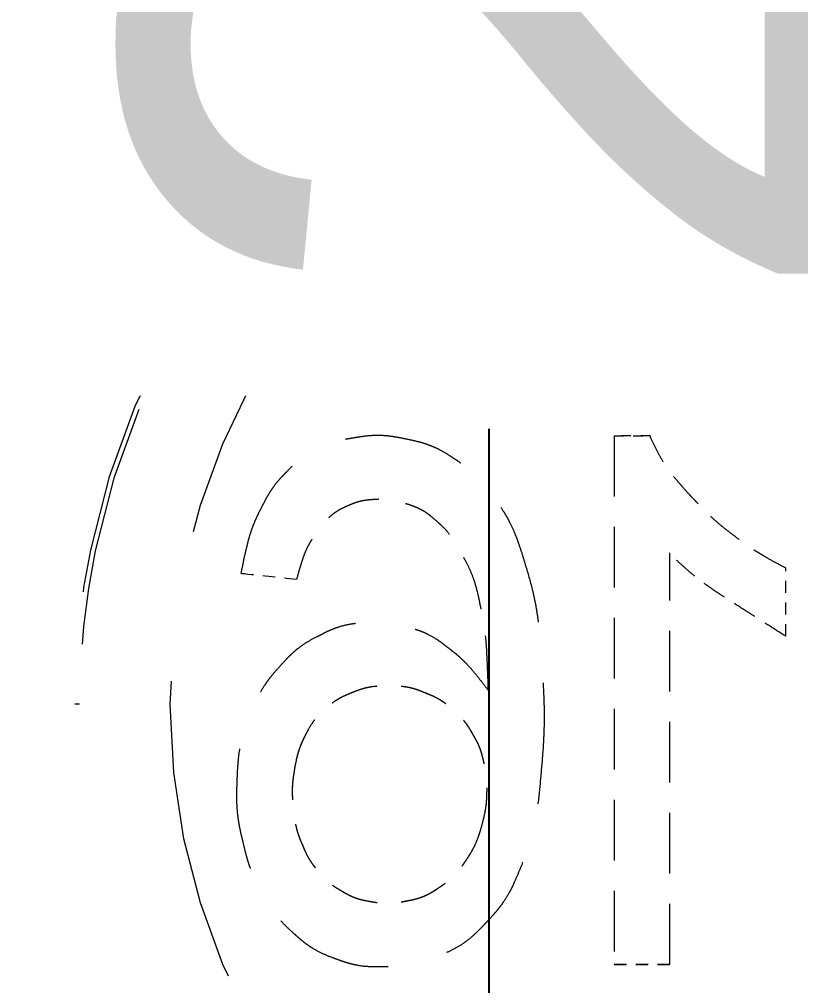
# Model space of a CAD drawing. Header units: millimetres. Extents: x 2742 to 8552, y -10326 to 2528.
# Drawn here: x 3951.3 to 3959.49, y -736.9 to -726.79 of the extents above; entities that cross this region are included whole.
import ezdxf

# ---------------------------------------------------------------- set-up
doc = ezdxf.new("R2010")
doc.units = ezdxf.units.MM
doc.linetypes.add('HIDDEN', pattern=[9.525, 6.35, -3.175])
doc.layers.add('110', color=7, linetype='Continuous', true_color=0xffffff)
doc.layers.add('dim', color=82, linetype='Continuous', lineweight=9)
doc.styles.get("Standard").update_dxf_attribs({"font": 'arial.ttf'})
doc.dimstyles.new('Standard-3', dxfattribs={"dimscale": 3, "dimtxt": 0.18, "dimasz": 0.18, "dimexe": 0.18, "dimexo": 0.0625, "dimgap": 0.09, "dimtad": 0, "dimzin": 0, "dimdsep": 46, "dimtxsty": 'Standard', "dimcen": 0.09, "dimadec": 0, "dimazin": 0, "dimtfac": 1, "dimtofl": 0, "dimtmove": 0, "dimatfit": 3, "dimfxl": 0, "dimtolj": 1, "dimtzin": 0, "dimarcsym": 0})

# ---------------------------------------------------------------- blocks, each defined once
blk = doc.blocks.new('*D137')
at = {"layer": 'Defpoints', "color": 0, "transparency": 16777216}
for p in [(4028.884, -573.952), (3956.224, -853.952), (4038.164, -853.952)]:
    blk.add_point(p, dxfattribs=at)
at = {"layer": 'dim', "color": 0, "lineweight": -2, "transparency": 16777216}
for p, q in [((4027.384, -573.952), (3954.725, -573.952)), ((3956.224, -579.952), (3956.224, -696.834)), ((3956.224, -847.952), (3956.224, -731.07)), ((4036.665, -853.952), (3954.725, -853.952))]:
    blk.add_line(p, q, dxfattribs=at)
at = {"layer": 'dim', "color": 0, "transparency": 16777216}
for points in [[(3955.224, -579.952), (3957.224, -579.952), (3956.224, -573.952)], [(3955.224, -847.952), (3957.224, -847.952), (3956.224, -853.952)]]:
    blk.add_solid(points, dxfattribs=at)
at = {"layer": 'dim', "color": 0, "transparency": 16777216, "insert": (3956.224, -713.952), "char_height": 7.5, "attachment_point": 5, "rotation": 90, "bg_fill": 3, "box_fill_scale": 1.1, "bg_fill_color": 256, "bg_fill_true_color": 13158600, "bg_fill_transparency": 0}
blk.add_mtext('\\A1;280.00', dxfattribs=at)

msp = doc.modelspace()

# ---------------------------------------------------------------- linework, layer by layer
at = {"layer": '110', "color": 8, "linetype": 'HIDDEN', "lineweight": 18, "ltscale": 0.001}
msp.add_line((3951.934, -733.952), (3951.884, -733.952), dxfattribs=at)
at = {"layer": '110', "color": 8, "linetype": 'HIDDEN', "lineweight": 18, "ltscale": 0.5}
msp.add_circle((3959.884, -733.952), 7, dxfattribs=at)
msp.add_arc((3959.884, -733.952), 8, 270, 180, dxfattribs=at)
at = {"layer": '110', "color": 8, "linetype": 'HIDDEN', "lineweight": 18, "ltscale": 0.4}
msp.add_arc((3959.884, -733.952), 7.95, 270, 180, dxfattribs=at)
at = {"layer": '110', "color": 8, "linetype": 'HIDDEN', "lineweight": 18, "ltscale": 0.2}
msp.add_open_spline([(3953.625, -732.587), (3953.634, -732.543), (3953.643, -732.499), (3953.661, -732.411), (3953.671, -732.367), (3953.687, -732.301), (3953.692, -732.279), (3953.703, -732.235), (3953.709, -732.214), (3953.722, -732.171), (3953.729, -732.149), (3953.743, -732.107), (3953.751, -732.086), (3953.768, -732.045), (3953.776, -732.025), (3953.795, -731.985), (3953.804, -731.965), (3953.824, -731.925), (3953.834, -731.906), (3953.854, -731.866), (3953.865, -731.847), (3953.885, -731.807), (3953.906, -731.769), (3953.929, -731.731), (3953.954, -731.694), (3953.967, -731.675), (3953.993, -731.64), (3954.007, -731.623), (3954.036, -731.59), (3954.051, -731.574), (3954.081, -731.543), (3954.096, -731.527), (3954.141, -731.481), (3954.172, -731.45), (3954.222, -731.408), (3954.239, -731.395), (3954.274, -731.37), (3954.292, -731.358), (3954.346, -731.325), (3954.383, -731.306), (3954.439, -731.279), (3954.458, -731.269), (3954.496, -731.251), (3954.514, -731.243), (3954.552, -731.226), (3954.572, -731.219), (3954.611, -731.206), (3954.63, -731.2), (3954.67, -731.189), (3954.69, -731.184), (3954.73, -731.176), (3954.75, -731.173), (3954.791, -731.166), (3954.811, -731.163), (3954.851, -731.156), (3954.871, -731.153), (3954.932, -731.144), (3954.972, -731.14), (3955.052, -731.137), (3955.092, -731.138), (3955.152, -731.142), (3955.172, -731.144), (3955.211, -731.15), (3955.231, -731.153), (3955.289, -731.163), (3955.328, -731.171), (3955.405, -731.187), (3955.443, -731.195), (3955.5, -731.21), (3955.519, -731.215), (3955.556, -731.227), (3955.593, -731.239), (3955.629, -731.254), (3955.665, -731.27), (3955.683, -731.278), (3955.735, -731.305), (3955.769, -731.325), (3955.818, -731.357), (3955.834, -731.367), (3955.866, -731.389), (3955.882, -731.399), (3955.931, -731.432), (3955.962, -731.454), (3956.024, -731.501), (3956.053, -731.527), (3956.109, -731.582), (3956.136, -731.611), (3956.174, -731.657), (3956.187, -731.673), (3956.211, -731.705), (3956.223, -731.721), (3956.246, -731.753), (3956.258, -731.769), (3956.282, -731.802), (3956.293, -731.818), (3956.328, -731.867), (3956.351, -731.901), (3956.383, -731.952), (3956.394, -731.969), (3956.414, -732.005), (3956.424, -732.023), (3956.452, -732.077), (3956.47, -732.115), (3956.494, -732.173), (3956.502, -732.193), (3956.517, -732.232), (3956.524, -732.252), (3956.545, -732.312), (3956.558, -732.353), (3956.583, -732.434), (3956.596, -732.475), (3956.633, -732.598), (3956.657, -732.681), (3956.688, -732.808), (3956.697, -732.851), (3956.714, -732.939), (3956.721, -732.983), (3956.734, -733.072), (3956.74, -733.117), (3956.749, -733.207), (3956.754, -733.252), (3956.765, -733.388), (3956.771, -733.479), (3956.783, -733.662), (3956.789, -733.754), (3956.795, -733.892), (3956.797, -733.938), (3956.798, -734.031), (3956.799, -734.077), (3956.798, -734.17), (3956.797, -734.217), (3956.793, -734.309), (3956.791, -734.355), (3956.782, -734.491), (3956.774, -734.582), (3956.758, -734.762), (3956.751, -734.851), (3956.73, -735.029), (3956.717, -735.117), (3956.696, -735.226), (3956.691, -735.247), (3956.681, -735.29), (3956.676, -735.311), (3956.659, -735.374), (3956.646, -735.416), (3956.618, -735.496), (3956.603, -735.536), (3956.572, -735.614), (3956.556, -735.653), (3956.524, -735.73), (3956.508, -735.769), (3956.482, -735.826), (3956.474, -735.845), (3956.455, -735.883), (3956.446, -735.901), (3956.416, -735.956), (3956.395, -735.99), (3956.361, -736.04), (3956.349, -736.057), (3956.325, -736.089), (3956.312, -736.104), (3956.274, -736.15), (3956.247, -736.179), (3956.207, -736.223), (3956.193, -736.238), (3956.166, -736.267), (3956.152, -736.281), (3956.111, -736.324), (3956.082, -736.352), (3956.023, -736.404), (3955.962, -736.453), (3955.897, -736.494), (3955.828, -736.53), (3955.793, -736.547), (3955.739, -736.57), (3955.721, -736.577), (3955.685, -736.592), (3955.667, -736.6), (3955.612, -736.622), (3955.576, -736.636), (3955.52, -736.655), (3955.502, -736.661), (3955.464, -736.671), (3955.445, -736.676), (3955.388, -736.688), (3955.35, -736.694), (3955.272, -736.702), (3955.212, -736.704), (3955.152, -736.704), (3955.112, -736.704), (3955.092, -736.704), (3955.032, -736.704), (3954.992, -736.703), (3954.912, -736.698), (3954.872, -736.693), (3954.813, -736.681), (3954.793, -736.677), (3954.754, -736.666), (3954.714, -736.655), (3954.675, -736.641), (3954.636, -736.627), (3954.616, -736.619), (3954.557, -736.598), (3954.518, -736.583), (3954.442, -736.548), (3954.406, -736.528), (3954.352, -736.494), (3954.334, -736.483), (3954.299, -736.457), (3954.282, -736.444), (3954.248, -736.416), (3954.232, -736.402), (3954.199, -736.373), (3954.182, -736.358), (3954.133, -736.313), (3954.101, -736.284), (3954.04, -736.22), (3954.012, -736.186), (3953.973, -736.133), (3953.96, -736.114), (3953.935, -736.077), (3953.923, -736.058), (3953.9, -736.019), (3953.888, -735.999), (3953.865, -735.961), (3953.854, -735.941), (3953.82, -735.883), (3953.776, -735.804), (3953.741, -735.721), (3953.718, -735.658), (3953.71, -735.637), (3953.697, -735.594), (3953.69, -735.572), (3953.672, -735.507), (3953.662, -735.463), (3953.646, -735.396), (3953.641, -735.374), (3953.63, -735.33), (3953.62, -735.286), (3953.611, -735.241), (3953.603, -735.197), (3953.599, -735.175), (3953.59, -735.108), (3953.586, -735.063), (3953.582, -734.997), (3953.581, -734.974), (3953.58, -734.93), (3953.581, -734.907), (3953.581, -734.84), (3953.583, -734.795), (3953.586, -734.706), (3953.588, -734.661), (3953.592, -734.594), (3953.594, -734.572), (3953.598, -734.527), (3953.6, -734.504), (3953.609, -734.437), (3953.616, -734.394), (3953.635, -734.307), (3953.646, -734.265), (3953.674, -734.182), (3953.689, -734.141), (3953.714, -734.08), (3953.723, -734.06), (3953.74, -734.02), (3953.748, -734), (3953.774, -733.939), (3953.792, -733.899), (3953.831, -733.822), (3953.853, -733.785), (3953.888, -733.732), (3953.9, -733.715), (3953.925, -733.681), (3953.939, -733.664), (3953.979, -733.615), (3954.007, -733.584), (3954.064, -733.521), (3954.092, -733.489), (3954.136, -733.444), (3954.151, -733.43), (3954.182, -733.402), (3954.198, -733.388), (3954.246, -733.35), (3954.279, -733.326), (3954.349, -733.283), (3954.385, -733.264), (3954.44, -733.236), (3954.458, -733.227), (3954.494, -733.208), (3954.512, -733.199), (3954.549, -733.182), (3954.568, -733.174), (3954.605, -733.159), (3954.624, -733.152), (3954.68, -733.133), (3954.738, -733.119), (3954.797, -733.11), (3954.837, -733.105), (3954.857, -733.103), (3954.896, -733.1), (3954.916, -733.098), (3954.956, -733.095), (3954.976, -733.093), (3955.015, -733.091), (3955.035, -733.09), (3955.074, -733.09), (3955.094, -733.091), (3955.153, -733.094), (3955.192, -733.1), (3955.269, -733.116), (3955.308, -733.127), (3955.365, -733.143), (3955.385, -733.149), (3955.423, -733.16), (3955.461, -733.172), (3955.498, -733.185), (3955.536, -733.2), (3955.554, -733.208), (3955.608, -733.234), (3955.643, -733.254), (3955.695, -733.288), (3955.711, -733.3), (3955.745, -733.325), (3955.761, -733.338), (3955.794, -733.363), (3955.811, -733.376), (3955.843, -733.401), (3955.86, -733.414), (3955.892, -733.44), (3955.907, -733.454), (3955.938, -733.482), (3955.953, -733.497), (3955.998, -733.542), (3956.026, -733.573), (3956.081, -733.639), (3956.108, -733.673), (3956.162, -733.741), (3956.188, -733.775), (3956.215, -733.81)], degree=3, knots=[0, 0, 0, 0, 0.007813, 0.007813, 0.015625, 0.015625, 0.019531, 0.019531, 0.023438, 0.023438, 0.027344, 0.027344, 0.03125, 0.03125, 0.035156, 0.035156, 0.039063, 0.039063, 0.042969, 0.042969, 0.046875, 0.046875, 0.050781, 0.054688, 0.054688, 0.058594, 0.058594, 0.0625, 0.0625, 0.066406, 0.066406, 0.070313, 0.070313, 0.078125, 0.078125, 0.082031, 0.082031, 0.085938, 0.085938, 0.09375, 0.09375, 0.097656, 0.097656, 0.101563, 0.101563, 0.105469, 0.105469, 0.109375, 0.109375, 0.113281, 0.113281, 0.117188, 0.117188, 0.121094, 0.121094, 0.125, 0.125, 0.132813, 0.132813, 0.140625, 0.140625, 0.144531, 0.144531, 0.148438, 0.148438, 0.15625, 0.15625, 0.164063, 0.164063, 0.167969, 0.167969, 0.171875, 0.175781, 0.175781, 0.179688, 0.179688, 0.1875, 0.1875, 0.191406, 0.191406, 0.195313, 0.195313, 0.203125, 0.203125, 0.210938, 0.210938, 0.21875, 0.21875, 0.222656, 0.222656, 0.226563, 0.226563, 0.230469, 0.230469, 0.234375, 0.234375, 0.242188, 0.242188, 0.246094, 0.246094, 0.25, 0.25, 0.257813, 0.257813, 0.261719, 0.261719, 0.265625, 0.265625, 0.273438, 0.273438, 0.28125, 0.28125, 0.296875, 0.296875, 0.304688, 0.304688, 0.3125, 0.3125, 0.320313, 0.320313, 0.328125, 0.328125, 0.34375, 0.34375, 0.359375, 0.359375, 0.367188, 0.367188, 0.375, 0.375, 0.382813, 0.382813, 0.390625, 0.390625, 0.40625, 0.40625, 0.421875, 0.421875, 0.4375, 0.4375, 0.441406, 0.441406, 0.445313, 0.445313, 0.453125, 0.453125, 0.460938, 0.460938, 0.46875, 0.46875, 0.476563, 0.476563, 0.480469, 0.480469, 0.484375, 0.484375, 0.492188, 0.492188, 0.496094, 0.496094, 0.5, 0.5, 0.507813, 0.507813, 0.511719, 0.511719, 0.515625, 0.515625, 0.523438, 0.523438, 0.53125, 0.539063, 0.539063, 0.546875, 0.546875, 0.550781, 0.550781, 0.554688, 0.554688, 0.5625, 0.5625, 0.566406, 0.566406, 0.570313, 0.570313, 0.578125, 0.578125, 0.585938, 0.589844, 0.589844, 0.59375, 0.59375, 0.601563, 0.601563, 0.609375, 0.609375, 0.613281, 0.613281, 0.617188, 0.621094, 0.621094, 0.625, 0.625, 0.632813, 0.632813, 0.640625, 0.640625, 0.644531, 0.644531, 0.648438, 0.648438, 0.652344, 0.652344, 0.65625, 0.65625, 0.664063, 0.664063, 0.671875, 0.671875, 0.675781, 0.675781, 0.679688, 0.679688, 0.683594, 0.683594, 0.6875, 0.6875, 0.695313, 0.703125, 0.703125, 0.707031, 0.707031, 0.710938, 0.710938, 0.71875, 0.71875, 0.722656, 0.722656, 0.726563, 0.730469, 0.730469, 0.734375, 0.734375, 0.742188, 0.742188, 0.746094, 0.746094, 0.75, 0.75, 0.757813, 0.757813, 0.765625, 0.765625, 0.769531, 0.769531, 0.773438, 0.773438, 0.78125, 0.78125, 0.789063, 0.789063, 0.796875, 0.796875, 0.800781, 0.800781, 0.804688, 0.804688, 0.8125, 0.8125, 0.820313, 0.820313, 0.824219, 0.824219, 0.828125, 0.828125, 0.835938, 0.835938, 0.84375, 0.84375, 0.847656, 0.847656, 0.851563, 0.851563, 0.859375, 0.859375, 0.867188, 0.867188, 0.871094, 0.871094, 0.875, 0.875, 0.878906, 0.878906, 0.882813, 0.882813, 0.890625, 0.894531, 0.894531, 0.898438, 0.898438, 0.902344, 0.902344, 0.90625, 0.90625, 0.910156, 0.910156, 0.914063, 0.914063, 0.921875, 0.921875, 0.929688, 0.929688, 0.933594, 0.933594, 0.9375, 0.941406, 0.941406, 0.945313, 0.945313, 0.953125, 0.953125, 0.957031, 0.957031, 0.960938, 0.960938, 0.964844, 0.964844, 0.96875, 0.96875, 0.972656, 0.972656, 0.976563, 0.976563, 0.984375, 0.984375, 0.992188, 0.992188, 1, 1, 1, 1], dxfattribs=at)
msp.add_open_spline([(3953.625, -732.587), (3953.634, -732.543), (3953.643, -732.499), (3953.661, -732.411), (3953.671, -732.367), (3953.687, -732.301), (3953.692, -732.279), (3953.703, -732.235), (3953.709, -732.214), (3953.722, -732.171), (3953.729, -732.149), (3953.743, -732.107), (3953.751, -732.086), (3953.768, -732.045), (3953.776, -732.025), (3953.795, -731.985), (3953.804, -731.965), (3953.824, -731.925), (3953.834, -731.906), (3953.854, -731.866), (3953.865, -731.847), (3953.885, -731.807), (3953.906, -731.769), (3953.929, -731.731), (3953.954, -731.694), (3953.967, -731.675), (3953.993, -731.64), (3954.007, -731.623), (3954.036, -731.59), (3954.051, -731.574), (3954.081, -731.543), (3954.096, -731.527), (3954.141, -731.481), (3954.172, -731.45), (3954.222, -731.408), (3954.239, -731.395), (3954.274, -731.37), (3954.292, -731.358), (3954.346, -731.325), (3954.383, -731.306), (3954.439, -731.279), (3954.458, -731.269), (3954.496, -731.251), (3954.514, -731.243), (3954.552, -731.226), (3954.572, -731.219), (3954.611, -731.206), (3954.63, -731.2), (3954.67, -731.189), (3954.69, -731.184), (3954.73, -731.176), (3954.75, -731.173), (3954.791, -731.166), (3954.811, -731.163), (3954.851, -731.156), (3954.871, -731.153), (3954.932, -731.144), (3954.972, -731.14), (3955.052, -731.137), (3955.092, -731.138), (3955.152, -731.142), (3955.172, -731.144), (3955.211, -731.15), (3955.231, -731.153), (3955.289, -731.163), (3955.328, -731.171), (3955.405, -731.187), (3955.443, -731.195), (3955.5, -731.21), (3955.519, -731.215), (3955.556, -731.227), (3955.593, -731.239), (3955.629, -731.254), (3955.665, -731.27), (3955.683, -731.278), (3955.735, -731.305), (3955.769, -731.325), (3955.818, -731.357), (3955.834, -731.367), (3955.866, -731.389), (3955.882, -731.399), (3955.931, -731.432), (3955.962, -731.454), (3956.024, -731.501), (3956.053, -731.527), (3956.109, -731.582), (3956.136, -731.611), (3956.174, -731.657), (3956.187, -731.673), (3956.211, -731.705), (3956.223, -731.721), (3956.246, -731.753), (3956.258, -731.769), (3956.282, -731.802), (3956.293, -731.818), (3956.328, -731.867), (3956.351, -731.901), (3956.383, -731.952), (3956.394, -731.969), (3956.414, -732.005), (3956.424, -732.023), (3956.452, -732.077), (3956.47, -732.115), (3956.494, -732.173), (3956.502, -732.193), (3956.517, -732.232), (3956.524, -732.252), (3956.545, -732.312), (3956.558, -732.353), (3956.583, -732.434), (3956.596, -732.475), (3956.633, -732.598), (3956.657, -732.681), (3956.688, -732.808), (3956.697, -732.851), (3956.714, -732.939), (3956.721, -732.983), (3956.734, -733.072), (3956.74, -733.117), (3956.749, -733.207), (3956.754, -733.252), (3956.765, -733.388), (3956.771, -733.479), (3956.783, -733.662), (3956.789, -733.754), (3956.795, -733.892), (3956.797, -733.938), (3956.798, -734.031), (3956.799, -734.077), (3956.798, -734.17), (3956.797, -734.217), (3956.793, -734.309), (3956.791, -734.355), (3956.782, -734.491), (3956.774, -734.582), (3956.758, -734.762), (3956.751, -734.851), (3956.73, -735.029), (3956.717, -735.117), (3956.696, -735.226), (3956.691, -735.247), (3956.681, -735.29), (3956.676, -735.311), (3956.659, -735.374), (3956.646, -735.416), (3956.618, -735.496), (3956.603, -735.536), (3956.572, -735.614), (3956.556, -735.653), (3956.524, -735.73), (3956.508, -735.769), (3956.482, -735.826), (3956.474, -735.845), (3956.455, -735.883), (3956.446, -735.901), (3956.416, -735.956), (3956.395, -735.99), (3956.361, -736.04), (3956.349, -736.057), (3956.325, -736.089), (3956.312, -736.104), (3956.274, -736.15), (3956.247, -736.179), (3956.207, -736.223), (3956.193, -736.238), (3956.166, -736.267), (3956.152, -736.281), (3956.111, -736.324), (3956.082, -736.352), (3956.023, -736.404), (3955.962, -736.453), (3955.897, -736.494), (3955.828, -736.53), (3955.793, -736.547), (3955.739, -736.57), (3955.721, -736.577), (3955.685, -736.592), (3955.667, -736.6), (3955.612, -736.622), (3955.576, -736.636), (3955.52, -736.655), (3955.502, -736.661), (3955.464, -736.671), (3955.445, -736.676), (3955.388, -736.688), (3955.35, -736.694), (3955.272, -736.702), (3955.212, -736.704), (3955.152, -736.704), (3955.112, -736.704), (3955.092, -736.704), (3955.032, -736.704), (3954.992, -736.703), (3954.912, -736.698), (3954.872, -736.693), (3954.813, -736.681), (3954.793, -736.677), (3954.754, -736.666), (3954.714, -736.655), (3954.675, -736.641), (3954.636, -736.627), (3954.616, -736.619), (3954.557, -736.598), (3954.518, -736.583), (3954.442, -736.548), (3954.406, -736.528), (3954.352, -736.494), (3954.334, -736.483), (3954.299, -736.457), (3954.282, -736.444), (3954.248, -736.416), (3954.232, -736.402), (3954.199, -736.373), (3954.182, -736.358), (3954.133, -736.313), (3954.101, -736.284), (3954.04, -736.22), (3954.012, -736.186), (3953.973, -736.133), (3953.96, -736.114), (3953.935, -736.077), (3953.923, -736.058), (3953.9, -736.019), (3953.888, -735.999), (3953.865, -735.961), (3953.854, -735.941), (3953.82, -735.883), (3953.776, -735.804), (3953.741, -735.721), (3953.718, -735.658), (3953.71, -735.637), (3953.697, -735.594), (3953.69, -735.572), (3953.672, -735.507), (3953.662, -735.463), (3953.646, -735.396), (3953.641, -735.374), (3953.63, -735.33), (3953.62, -735.286), (3953.611, -735.241), (3953.603, -735.197), (3953.599, -735.175), (3953.59, -735.108), (3953.586, -735.063), (3953.582, -734.997), (3953.581, -734.974), (3953.58, -734.93), (3953.581, -734.907), (3953.581, -734.84), (3953.583, -734.795), (3953.586, -734.706), (3953.588, -734.661), (3953.592, -734.594), (3953.594, -734.572), (3953.598, -734.527), (3953.6, -734.504), (3953.609, -734.437), (3953.616, -734.394), (3953.635, -734.307), (3953.646, -734.265), (3953.674, -734.182), (3953.689, -734.141), (3953.714, -734.08), (3953.723, -734.06), (3953.74, -734.02), (3953.748, -734), (3953.774, -733.939), (3953.792, -733.899), (3953.831, -733.822), (3953.853, -733.785), (3953.888, -733.732), (3953.9, -733.715), (3953.925, -733.681), (3953.939, -733.664), (3953.979, -733.615), (3954.007, -733.584), (3954.064, -733.521), (3954.092, -733.489), (3954.136, -733.444), (3954.151, -733.43), (3954.182, -733.402), (3954.198, -733.388), (3954.246, -733.35), (3954.279, -733.326), (3954.349, -733.283), (3954.385, -733.264), (3954.44, -733.236), (3954.458, -733.227), (3954.494, -733.208), (3954.512, -733.199), (3954.549, -733.182), (3954.568, -733.174), (3954.605, -733.159), (3954.624, -733.152), (3954.68, -733.133), (3954.738, -733.119), (3954.797, -733.11), (3954.837, -733.105), (3954.857, -733.103), (3954.896, -733.1), (3954.916, -733.098), (3954.956, -733.095), (3954.976, -733.093), (3955.015, -733.091), (3955.035, -733.09), (3955.074, -733.09), (3955.094, -733.091), (3955.153, -733.094), (3955.192, -733.1), (3955.269, -733.116), (3955.308, -733.127), (3955.365, -733.143), (3955.385, -733.149), (3955.423, -733.16), (3955.461, -733.172), (3955.498, -733.185), (3955.536, -733.2), (3955.554, -733.208), (3955.608, -733.234), (3955.643, -733.254), (3955.695, -733.288), (3955.711, -733.3), (3955.745, -733.325), (3955.761, -733.338), (3955.794, -733.363), (3955.811, -733.376), (3955.843, -733.401), (3955.86, -733.414), (3955.892, -733.44), (3955.907, -733.454), (3955.938, -733.482), (3955.953, -733.497), (3955.998, -733.542), (3956.026, -733.573), (3956.081, -733.639), (3956.108, -733.673), (3956.162, -733.741), (3956.188, -733.775), (3956.215, -733.81)], degree=3, knots=[0, 0, 0, 0, 0.007813, 0.007813, 0.015625, 0.015625, 0.019531, 0.019531, 0.023438, 0.023438, 0.027344, 0.027344, 0.03125, 0.03125, 0.035156, 0.035156, 0.039063, 0.039063, 0.042969, 0.042969, 0.046875, 0.046875, 0.050781, 0.054688, 0.054688, 0.058594, 0.058594, 0.0625, 0.0625, 0.066406, 0.066406, 0.070313, 0.070313, 0.078125, 0.078125, 0.082031, 0.082031, 0.085938, 0.085938, 0.09375, 0.09375, 0.097656, 0.097656, 0.101563, 0.101563, 0.105469, 0.105469, 0.109375, 0.109375, 0.113281, 0.113281, 0.117188, 0.117188, 0.121094, 0.121094, 0.125, 0.125, 0.132813, 0.132813, 0.140625, 0.140625, 0.144531, 0.144531, 0.148438, 0.148438, 0.15625, 0.15625, 0.164063, 0.164063, 0.167969, 0.167969, 0.171875, 0.175781, 0.175781, 0.179688, 0.179688, 0.1875, 0.1875, 0.191406, 0.191406, 0.195313, 0.195313, 0.203125, 0.203125, 0.210938, 0.210938, 0.21875, 0.21875, 0.222656, 0.222656, 0.226563, 0.226563, 0.230469, 0.230469, 0.234375, 0.234375, 0.242188, 0.242188, 0.246094, 0.246094, 0.25, 0.25, 0.257813, 0.257813, 0.261719, 0.261719, 0.265625, 0.265625, 0.273438, 0.273438, 0.28125, 0.28125, 0.296875, 0.296875, 0.304688, 0.304688, 0.3125, 0.3125, 0.320313, 0.320313, 0.328125, 0.328125, 0.34375, 0.34375, 0.359375, 0.359375, 0.367188, 0.367188, 0.375, 0.375, 0.382813, 0.382813, 0.390625, 0.390625, 0.40625, 0.40625, 0.421875, 0.421875, 0.4375, 0.4375, 0.441406, 0.441406, 0.445313, 0.445313, 0.453125, 0.453125, 0.460938, 0.460938, 0.46875, 0.46875, 0.476563, 0.476563, 0.480469, 0.480469, 0.484375, 0.484375, 0.492188, 0.492188, 0.496094, 0.496094, 0.5, 0.5, 0.507813, 0.507813, 0.511719, 0.511719, 0.515625, 0.515625, 0.523438, 0.523438, 0.53125, 0.539063, 0.539063, 0.546875, 0.546875, 0.550781, 0.550781, 0.554688, 0.554688, 0.5625, 0.5625, 0.566406, 0.566406, 0.570313, 0.570313, 0.578125, 0.578125, 0.585938, 0.589844, 0.589844, 0.59375, 0.59375, 0.601563, 0.601563, 0.609375, 0.609375, 0.613281, 0.613281, 0.617188, 0.621094, 0.621094, 0.625, 0.625, 0.632813, 0.632813, 0.640625, 0.640625, 0.644531, 0.644531, 0.648438, 0.648438, 0.652344, 0.652344, 0.65625, 0.65625, 0.664063, 0.664063, 0.671875, 0.671875, 0.675781, 0.675781, 0.679688, 0.679688, 0.683594, 0.683594, 0.6875, 0.6875, 0.695313, 0.703125, 0.703125, 0.707031, 0.707031, 0.710938, 0.710938, 0.71875, 0.71875, 0.722656, 0.722656, 0.726563, 0.730469, 0.730469, 0.734375, 0.734375, 0.742188, 0.742188, 0.746094, 0.746094, 0.75, 0.75, 0.757813, 0.757813, 0.765625, 0.765625, 0.769531, 0.769531, 0.773438, 0.773438, 0.78125, 0.78125, 0.789063, 0.789063, 0.796875, 0.796875, 0.800781, 0.800781, 0.804688, 0.804688, 0.8125, 0.8125, 0.820313, 0.820313, 0.824219, 0.824219, 0.828125, 0.828125, 0.835938, 0.835938, 0.84375, 0.84375, 0.847656, 0.847656, 0.851563, 0.851563, 0.859375, 0.859375, 0.867188, 0.867188, 0.871094, 0.871094, 0.875, 0.875, 0.878906, 0.878906, 0.882813, 0.882813, 0.890625, 0.894531, 0.894531, 0.898438, 0.898438, 0.902344, 0.902344, 0.90625, 0.90625, 0.910156, 0.910156, 0.914063, 0.914063, 0.921875, 0.921875, 0.929688, 0.929688, 0.933594, 0.933594, 0.9375, 0.941406, 0.941406, 0.945313, 0.945313, 0.953125, 0.953125, 0.957031, 0.957031, 0.960938, 0.960938, 0.964844, 0.964844, 0.96875, 0.96875, 0.972656, 0.972656, 0.976563, 0.976563, 0.984375, 0.984375, 0.992188, 0.992188, 1, 1, 1, 1], dxfattribs=at)
at = {"layer": '110', "color": 8, "linetype": 'HIDDEN', "lineweight": 18, "ltscale": 0.01}
msp.add_open_spline([(3957.531, -731.146), (3957.656, -731.146), (3957.781, -731.146), (3957.908, -731.146)], degree=3, dxfattribs=at)
msp.add_open_spline([(3957.908, -731.146), (3957.844, -731.146), (3957.781, -731.146), (3957.656, -731.146), (3957.593, -731.146), (3957.531, -731.146)], degree=3, knots=[0, 0, 0, 0, 0.5, 0.5, 1, 1, 1, 1], dxfattribs=at)
at = {"layer": '110', "color": 8, "linetype": 'HIDDEN', "lineweight": 18, "ltscale": 0.1}
for points, knots in [([(3957.531, -731.146), (3957.531, -731.256), (3957.531, -731.366), (3957.531, -731.588), (3957.531, -731.699), (3957.531, -731.924), (3957.531, -732.037), (3957.531, -732.265), (3957.531, -732.379), (3957.531, -732.724), (3957.531, -732.956), (3957.531, -733.31), (3957.531, -733.429), (3957.531, -733.67), (3957.531, -733.791), (3957.531, -733.944), (3957.531, -733.975), (3957.531, -734.036), (3957.531, -734.067), (3957.531, -734.158), (3957.531, -734.218), (3957.531, -734.399), (3957.531, -734.518), (3957.531, -734.872), (3957.531, -735.103), (3957.531, -735.447), (3957.531, -735.674), (3957.531, -735.899), (3957.531, -736.123), (3957.531, -736.235), (3957.531, -736.457), (3957.531, -736.567), (3957.531, -736.677)], [0, 0, 0, 0, 0.0625, 0.0625, 0.125, 0.125, 0.1875, 0.1875, 0.25, 0.25, 0.375, 0.375, 0.4375, 0.4375, 0.5, 0.5, 0.515625, 0.515625, 0.53125, 0.53125, 0.5625, 0.5625, 0.625, 0.625, 0.75, 0.75, 0.8125, 0.875, 0.875, 0.9375, 0.9375, 1, 1, 1, 1]), ([(3957.531, -731.146), (3957.531, -731.256), (3957.531, -731.366), (3957.531, -731.587), (3957.531, -731.698), (3957.531, -731.866), (3957.531, -731.923), (3957.531, -732.036), (3957.531, -732.092), (3957.531, -732.263), (3957.531, -732.377), (3957.531, -732.722), (3957.531, -732.954), (3957.531, -733.308), (3957.531, -733.427), (3957.531, -733.667), (3957.531, -733.788), (3957.531, -733.941), (3957.531, -733.971), (3957.531, -734.032), (3957.531, -734.063), (3957.531, -734.154), (3957.531, -734.214), (3957.531, -734.395), (3957.531, -734.514), (3957.531, -734.868), (3957.531, -735.1), (3957.531, -735.445), (3957.531, -735.559), (3957.531, -735.786), (3957.531, -735.898), (3957.531, -736.123), (3957.531, -736.235), (3957.531, -736.457), (3957.531, -736.567), (3957.531, -736.677)], [0, 0, 0, 0, 0.0625, 0.0625, 0.125, 0.125, 0.15625, 0.15625, 0.1875, 0.1875, 0.25, 0.25, 0.375, 0.375, 0.4375, 0.4375, 0.5, 0.5, 0.515625, 0.515625, 0.53125, 0.53125, 0.5625, 0.5625, 0.625, 0.625, 0.75, 0.75, 0.8125, 0.8125, 0.875, 0.875, 0.9375, 0.9375, 1, 1, 1, 1]), ([(3958.114, -736.677), (3958.114, -736.593), (3958.114, -736.508), (3958.114, -736.338), (3958.114, -736.253), (3958.114, -735.996), (3958.114, -735.824), (3958.114, -735.563), (3958.114, -735.475), (3958.114, -735.299), (3958.114, -735.21), (3958.114, -735.031), (3958.114, -734.941), (3958.114, -734.804), (3958.114, -734.758), (3958.114, -734.665), (3958.114, -734.619), (3958.114, -734.48), (3958.114, -734.387), (3958.114, -734.2), (3958.114, -734.107), (3958.114, -733.919), (3958.114, -733.825), (3958.114, -733.684), (3958.114, -733.637), (3958.114, -733.566), (3958.114, -733.542), (3958.114, -733.495), (3958.114, -733.472), (3958.114, -733.261), (3958.114, -733.079), (3958.114, -732.809), (3958.114, -732.72), (3958.114, -732.543), (3958.114, -732.456), (3958.114, -732.368)], [0, 0, 0, 0, 0.0625, 0.0625, 0.125, 0.125, 0.25, 0.25, 0.3125, 0.3125, 0.375, 0.375, 0.4375, 0.4375, 0.46875, 0.46875, 0.5, 0.5, 0.5625, 0.5625, 0.625, 0.625, 0.6875, 0.6875, 0.71875, 0.71875, 0.734375, 0.734375, 0.75, 0.75, 0.875, 0.875, 0.9375, 0.9375, 1, 1, 1, 1]), ([(3958.114, -736.677), (3958.114, -736.508), (3958.114, -736.339), (3958.114, -736.082), (3958.114, -735.996), (3958.114, -735.823), (3958.114, -735.736), (3958.114, -735.562), (3958.114, -735.474), (3958.114, -735.298), (3958.114, -735.12), (3958.114, -734.94), (3958.114, -734.758), (3958.114, -734.666), (3958.114, -734.55), (3958.114, -734.526), (3958.114, -734.48), (3958.114, -734.456), (3958.114, -734.385), (3958.114, -734.338), (3958.114, -734.197), (3958.114, -734.103), (3958.114, -733.916), (3958.114, -733.822), (3958.114, -733.635), (3958.114, -733.542), (3958.114, -733.402), (3958.114, -733.355), (3958.114, -733.285), (3958.114, -733.262), (3958.114, -733.215), (3958.114, -733.1), (3958.114, -732.986), (3958.114, -732.807), (3958.114, -732.718), (3958.114, -732.542), (3958.114, -732.455), (3958.114, -732.368)], [0, 0, 0, 0, 0.125, 0.125, 0.1875, 0.1875, 0.25, 0.25, 0.3125, 0.3125, 0.375, 0.4375, 0.4375, 0.5, 0.5, 0.515625, 0.515625, 0.53125, 0.53125, 0.5625, 0.5625, 0.625, 0.625, 0.6875, 0.6875, 0.75, 0.75, 0.78125, 0.78125, 0.796875, 0.796875, 0.8125, 0.875, 0.875, 0.9375, 0.9375, 1, 1, 1, 1])]:
    msp.add_open_spline(points, degree=3, knots=knots, dxfattribs=at)
at = {"layer": '110', "color": 8, "linetype": 'HIDDEN', "lineweight": 18, "ltscale": 0.06}
msp.add_open_spline([(3959.328, -732.528), (3959.289, -732.508), (3959.25, -732.487), (3959.173, -732.446), (3959.136, -732.424), (3959.08, -732.391), (3959.062, -732.38), (3959.025, -732.357), (3959.007, -732.346), (3958.954, -732.31), (3958.919, -732.286), (3958.85, -732.236), (3958.816, -732.211), (3958.749, -732.16), (3958.715, -732.135), (3958.649, -732.082), (3958.617, -732.055), (3958.555, -732), (3958.525, -731.971), (3958.465, -731.913), (3958.422, -731.867), (3958.38, -731.822), (3958.351, -731.792), (3958.337, -731.777), (3958.294, -731.731), (3958.266, -731.7), (3958.212, -731.638), (3958.185, -731.606), (3958.145, -731.558), (3958.133, -731.542), (3958.108, -731.509), (3958.095, -731.492), (3958.06, -731.441), (3958.038, -731.405), (3957.998, -731.333), (3957.978, -731.297), (3957.942, -731.222), (3957.924, -731.184), (3957.908, -731.146)], degree=3, knots=[0, 0, 0, 0, 0.0625, 0.0625, 0.125, 0.125, 0.15625, 0.15625, 0.1875, 0.1875, 0.25, 0.25, 0.3125, 0.3125, 0.375, 0.375, 0.4375, 0.4375, 0.5, 0.5, 0.5625, 0.59375, 0.59375, 0.625, 0.625, 0.6875, 0.6875, 0.75, 0.75, 0.78125, 0.78125, 0.8125, 0.8125, 0.875, 0.875, 0.9375, 0.9375, 1, 1, 1, 1], dxfattribs=at)
at = {"layer": '110', "color": 8, "linetype": 'HIDDEN', "lineweight": 18, "ltscale": 0.09}
msp.add_open_spline([(3956.215, -733.81), (3956.212, -733.722), (3956.209, -733.634), (3956.203, -733.503), (3956.201, -733.459), (3956.197, -733.372), (3956.194, -733.328), (3956.186, -733.242), (3956.181, -733.199), (3956.17, -733.114), (3956.163, -733.071), (3956.146, -732.988), (3956.137, -732.947), (3956.12, -732.864), (3956.111, -732.822), (3956.096, -732.761), (3956.091, -732.741), (3956.08, -732.702), (3956.074, -732.682), (3956.055, -732.624), (3956.04, -732.587), (3956.008, -732.514), (3955.99, -732.479), (3955.962, -732.427), (3955.952, -732.41), (3955.933, -732.375), (3955.923, -732.358), (3955.893, -732.307), (3955.874, -732.273), (3955.831, -732.208), (3955.809, -732.177), (3955.773, -732.133), (3955.76, -732.119), (3955.734, -732.093), (3955.72, -732.08), (3955.692, -732.054), (3955.678, -732.042), (3955.65, -732.017), (3955.635, -732.005), (3955.607, -731.981), (3955.592, -731.969), (3955.562, -731.948), (3955.547, -731.938), (3955.515, -731.92), (3955.499, -731.912), (3955.466, -731.896), (3955.45, -731.89), (3955.415, -731.877), (3955.398, -731.871), (3955.364, -731.859), (3955.346, -731.853), (3955.311, -731.842), (3955.294, -731.837), (3955.258, -731.827), (3955.24, -731.823), (3955.186, -731.812), (3955.15, -731.808), (3955.076, -731.808), (3955.038, -731.81), (3954.982, -731.814), (3954.963, -731.816), (3954.925, -731.82), (3954.907, -731.823), (3954.87, -731.83), (3954.851, -731.835), (3954.814, -731.847), (3954.796, -731.854), (3954.769, -731.866), (3954.759, -731.87), (3954.741, -731.878), (3954.732, -731.882), (3954.705, -731.894), (3954.687, -731.902), (3954.652, -731.921), (3954.634, -731.931), (3954.609, -731.948), (3954.601, -731.954), (3954.585, -731.966), (3954.577, -731.973), (3954.561, -731.987), (3954.553, -731.994), (3954.538, -732.008), (3954.53, -732.015), (3954.507, -732.037), (3954.492, -732.051), (3954.463, -732.082), (3954.449, -732.098), (3954.424, -732.132), (3954.412, -732.15), (3954.389, -732.187), (3954.378, -732.206), (3954.356, -732.243), (3954.345, -732.262), (3954.325, -732.3), (3954.315, -732.32), (3954.297, -732.359), (3954.289, -732.379), (3954.274, -732.42), (3954.267, -732.44), (3954.254, -732.481), (3954.248, -732.502), (3954.229, -732.564), (3954.217, -732.606), (3954.206, -732.648)], degree=3, knots=[0, 0, 0, 0, 0.0625, 0.0625, 0.09375, 0.09375, 0.125, 0.125, 0.15625, 0.15625, 0.1875, 0.1875, 0.21875, 0.21875, 0.25, 0.25, 0.265625, 0.265625, 0.28125, 0.28125, 0.3125, 0.3125, 0.34375, 0.34375, 0.359375, 0.359375, 0.375, 0.375, 0.40625, 0.40625, 0.4375, 0.4375, 0.453125, 0.453125, 0.46875, 0.46875, 0.484375, 0.484375, 0.5, 0.5, 0.515625, 0.515625, 0.53125, 0.53125, 0.546875, 0.546875, 0.5625, 0.5625, 0.578125, 0.578125, 0.59375, 0.59375, 0.609375, 0.609375, 0.625, 0.625, 0.65625, 0.65625, 0.6875, 0.6875, 0.703125, 0.703125, 0.71875, 0.71875, 0.734375, 0.734375, 0.75, 0.75, 0.757813, 0.757813, 0.765625, 0.765625, 0.78125, 0.78125, 0.796875, 0.796875, 0.804688, 0.804688, 0.8125, 0.8125, 0.820313, 0.820313, 0.828125, 0.828125, 0.84375, 0.84375, 0.859375, 0.859375, 0.875, 0.875, 0.890625, 0.890625, 0.90625, 0.90625, 0.921875, 0.921875, 0.9375, 0.9375, 0.953125, 0.953125, 0.96875, 0.96875, 1, 1, 1, 1], dxfattribs=at)
msp.add_open_spline([(3956.215, -733.81), (3956.212, -733.722), (3956.209, -733.634), (3956.203, -733.503), (3956.201, -733.459), (3956.197, -733.372), (3956.194, -733.328), (3956.186, -733.242), (3956.181, -733.199), (3956.17, -733.114), (3956.163, -733.071), (3956.146, -732.988), (3956.137, -732.947), (3956.12, -732.864), (3956.111, -732.822), (3956.096, -732.761), (3956.091, -732.741), (3956.08, -732.702), (3956.074, -732.682), (3956.055, -732.624), (3956.04, -732.587), (3956.008, -732.514), (3955.99, -732.479), (3955.962, -732.427), (3955.952, -732.41), (3955.933, -732.375), (3955.923, -732.358), (3955.893, -732.307), (3955.874, -732.273), (3955.831, -732.208), (3955.809, -732.177), (3955.773, -732.133), (3955.76, -732.119), (3955.734, -732.093), (3955.72, -732.08), (3955.692, -732.054), (3955.678, -732.042), (3955.65, -732.017), (3955.635, -732.005), (3955.607, -731.981), (3955.592, -731.969), (3955.562, -731.948), (3955.547, -731.938), (3955.515, -731.92), (3955.499, -731.912), (3955.466, -731.896), (3955.45, -731.89), (3955.415, -731.877), (3955.398, -731.871), (3955.364, -731.859), (3955.346, -731.853), (3955.311, -731.842), (3955.294, -731.837), (3955.258, -731.827), (3955.24, -731.823), (3955.186, -731.812), (3955.15, -731.808), (3955.076, -731.808), (3955.038, -731.81), (3954.982, -731.814), (3954.963, -731.816), (3954.925, -731.82), (3954.907, -731.823), (3954.87, -731.83), (3954.851, -731.835), (3954.814, -731.847), (3954.796, -731.854), (3954.769, -731.866), (3954.759, -731.87), (3954.741, -731.878), (3954.732, -731.882), (3954.705, -731.894), (3954.687, -731.902), (3954.652, -731.921), (3954.634, -731.931), (3954.609, -731.948), (3954.601, -731.954), (3954.585, -731.966), (3954.577, -731.973), (3954.561, -731.987), (3954.553, -731.994), (3954.538, -732.008), (3954.53, -732.015), (3954.507, -732.037), (3954.492, -732.051), (3954.463, -732.082), (3954.449, -732.098), (3954.424, -732.132), (3954.412, -732.15), (3954.389, -732.187), (3954.378, -732.206), (3954.356, -732.243), (3954.345, -732.262), (3954.325, -732.3), (3954.315, -732.32), (3954.297, -732.359), (3954.289, -732.379), (3954.274, -732.42), (3954.267, -732.44), (3954.254, -732.481), (3954.248, -732.502), (3954.229, -732.564), (3954.217, -732.606), (3954.206, -732.648)], degree=3, knots=[0, 0, 0, 0, 0.0625, 0.0625, 0.09375, 0.09375, 0.125, 0.125, 0.15625, 0.15625, 0.1875, 0.1875, 0.21875, 0.21875, 0.25, 0.25, 0.265625, 0.265625, 0.28125, 0.28125, 0.3125, 0.3125, 0.34375, 0.34375, 0.359375, 0.359375, 0.375, 0.375, 0.40625, 0.40625, 0.4375, 0.4375, 0.453125, 0.453125, 0.46875, 0.46875, 0.484375, 0.484375, 0.5, 0.5, 0.515625, 0.515625, 0.53125, 0.53125, 0.546875, 0.546875, 0.5625, 0.5625, 0.578125, 0.578125, 0.59375, 0.59375, 0.609375, 0.609375, 0.625, 0.625, 0.65625, 0.65625, 0.6875, 0.6875, 0.703125, 0.703125, 0.71875, 0.71875, 0.734375, 0.734375, 0.75, 0.75, 0.757813, 0.757813, 0.765625, 0.765625, 0.78125, 0.78125, 0.796875, 0.796875, 0.804688, 0.804688, 0.8125, 0.8125, 0.820313, 0.820313, 0.828125, 0.828125, 0.84375, 0.84375, 0.859375, 0.859375, 0.875, 0.875, 0.890625, 0.890625, 0.90625, 0.90625, 0.921875, 0.921875, 0.9375, 0.9375, 0.953125, 0.953125, 0.96875, 0.96875, 1, 1, 1, 1], dxfattribs=at)
at = {"layer": '110', "color": 8, "linetype": 'HIDDEN', "lineweight": 18, "ltscale": 0.04}
msp.add_open_spline([(3959.328, -733.242), (3959.274, -733.208), (3959.221, -733.174), (3959.115, -733.107), (3959.063, -733.073), (3958.983, -733.022), (3958.957, -733.005), (3958.904, -732.972), (3958.877, -732.955), (3958.798, -732.904), (3958.745, -732.871), (3958.667, -732.82), (3958.64, -732.803), (3958.588, -732.769), (3958.562, -732.752), (3958.511, -732.715), (3958.486, -732.697), (3958.436, -732.659), (3958.412, -732.641), (3958.362, -732.603), (3958.338, -732.583), (3958.291, -732.542), (3958.268, -732.521), (3958.222, -732.48), (3958.199, -732.459), (3958.155, -732.415), (3958.134, -732.392), (3958.114, -732.368)], degree=3, knots=[0, 0, 0, 0, 0.125, 0.125, 0.25, 0.25, 0.3125, 0.3125, 0.375, 0.375, 0.5, 0.5, 0.5625, 0.5625, 0.625, 0.625, 0.6875, 0.6875, 0.75, 0.75, 0.8125, 0.8125, 0.875, 0.875, 0.9375, 0.9375, 1, 1, 1, 1], dxfattribs=at)
at = {"layer": '110', "color": 8, "linetype": 'HIDDEN', "lineweight": 18, "ltscale": 0.02}
msp.add_open_spline([(3954.206, -732.648), (3954.012, -732.627), (3953.818, -732.607), (3953.625, -732.587)], degree=3, dxfattribs=at)
for points, knots in [([(3959.328, -733.242), (3959.328, -733.181), (3959.328, -733.121), (3959.328, -733.001), (3959.328, -732.942), (3959.328, -732.763), (3959.328, -732.646), (3959.328, -732.528)], [0, 0, 0, 0, 0.25, 0.25, 0.5, 0.5, 1, 1, 1, 1]), ([(3959.328, -733.242), (3959.328, -733.181), (3959.328, -733.121), (3959.328, -733.001), (3959.328, -732.942), (3959.328, -732.763), (3959.328, -732.646), (3959.328, -732.528)], [0, 0, 0, 0, 0.25, 0.25, 0.5, 0.5, 1, 1, 1, 1]), ([(3957.531, -736.677), (3957.627, -736.677), (3957.724, -736.677), (3957.918, -736.677), (3958.016, -736.677), (3958.114, -736.677)], [0, 0, 0, 0, 0.5, 0.5, 1, 1, 1, 1]), ([(3958.114, -736.677), (3958.065, -736.677), (3958.016, -736.677), (3957.918, -736.677), (3957.772, -736.677), (3957.627, -736.677), (3957.531, -736.677)], [0, 0, 0, 0, 0.25, 0.25, 0.5, 1, 1, 1, 1])]:
    msp.add_open_spline(points, degree=3, knots=knots, dxfattribs=at)
at = {"layer": '110', "color": 8, "linetype": 'HIDDEN', "lineweight": 18, "ltscale": 0.08}
for points, knots in [([(3954.197, -734.58), (3954.204, -734.542), (3954.212, -734.505), (3954.228, -734.449), (3954.239, -734.413), (3954.253, -734.378), (3954.268, -734.344), (3954.276, -734.327), (3954.292, -734.293), (3954.301, -734.276), (3954.326, -734.226), (3954.344, -734.193), (3954.384, -734.131), (3954.406, -734.103), (3954.454, -734.05), (3954.481, -734.026), (3954.521, -733.991), (3954.535, -733.979), (3954.562, -733.956), (3954.576, -733.944), (3954.618, -733.913), (3954.647, -733.895), (3954.708, -733.863), (3954.739, -733.85), (3954.803, -733.825), (3954.834, -733.812), (3954.883, -733.795), (3954.899, -733.79), (3954.931, -733.781), (3954.948, -733.777), (3954.997, -733.768), (3955.03, -733.764), (3955.096, -733.76), (3955.129, -733.76), (3955.178, -733.76), (3955.195, -733.76), (3955.228, -733.761), (3955.244, -733.761), (3955.278, -733.762), (3955.294, -733.764), (3955.327, -733.767), (3955.359, -733.772), (3955.391, -733.778), (3955.423, -733.786), (3955.439, -733.791), (3955.486, -733.806), (3955.517, -733.819), (3955.579, -733.844), (3955.61, -733.856), (3955.656, -733.877), (3955.67, -733.885), (3955.7, -733.901), (3955.714, -733.91), (3955.742, -733.929), (3955.756, -733.938), (3955.783, -733.959), (3955.796, -733.97), (3955.822, -733.993), (3955.835, -734.004), (3955.861, -734.028), (3955.874, -734.039), (3955.899, -734.063), (3955.912, -734.076), (3955.936, -734.101), (3955.948, -734.114), (3955.97, -734.141), (3955.981, -734.156), (3956.001, -734.185), (3956.011, -734.201), (3956.03, -734.232), (3956.039, -734.248), (3956.057, -734.28), (3956.067, -734.296), (3956.085, -734.328), (3956.093, -734.344), (3956.109, -734.377), (3956.116, -734.395), (3956.129, -734.429), (3956.136, -734.447), (3956.146, -734.483), (3956.151, -734.502), (3956.16, -734.539), (3956.164, -734.558), (3956.172, -734.595), (3956.177, -734.614), (3956.184, -734.651), (3956.187, -734.67), (3956.192, -734.708), (3956.194, -734.727), (3956.197, -734.765), (3956.197, -734.784), (3956.198, -734.822), (3956.197, -734.842), (3956.197, -734.88), (3956.196, -734.899), (3956.195, -734.936), (3956.194, -734.955), (3956.191, -734.993), (3956.189, -735.011), (3956.184, -735.048), (3956.181, -735.066), (3956.17, -735.121), (3956.162, -735.156), (3956.153, -735.192)], [0, 0, 0, 0, 0.03125, 0.03125, 0.046875, 0.0625, 0.0625, 0.078125, 0.078125, 0.09375, 0.09375, 0.125, 0.125, 0.15625, 0.15625, 0.1875, 0.1875, 0.203125, 0.203125, 0.21875, 0.21875, 0.25, 0.25, 0.28125, 0.28125, 0.3125, 0.3125, 0.328125, 0.328125, 0.34375, 0.34375, 0.375, 0.375, 0.40625, 0.40625, 0.421875, 0.421875, 0.4375, 0.4375, 0.453125, 0.453125, 0.46875, 0.484375, 0.484375, 0.5, 0.5, 0.53125, 0.53125, 0.5625, 0.5625, 0.578125, 0.578125, 0.59375, 0.59375, 0.609375, 0.609375, 0.625, 0.625, 0.640625, 0.640625, 0.65625, 0.65625, 0.671875, 0.671875, 0.6875, 0.6875, 0.703125, 0.703125, 0.71875, 0.71875, 0.734375, 0.734375, 0.75, 0.75, 0.765625, 0.765625, 0.78125, 0.78125, 0.796875, 0.796875, 0.8125, 0.8125, 0.828125, 0.828125, 0.84375, 0.84375, 0.859375, 0.859375, 0.875, 0.875, 0.890625, 0.890625, 0.90625, 0.90625, 0.921875, 0.921875, 0.9375, 0.9375, 0.953125, 0.953125, 0.96875, 0.96875, 1, 1, 1, 1]), ([(3954.197, -734.58), (3954.204, -734.544), (3954.212, -734.509), (3954.226, -734.456), (3954.231, -734.439), (3954.242, -734.405), (3954.249, -734.388), (3954.262, -734.355), (3954.27, -734.339), (3954.285, -734.306), (3954.293, -734.291), (3954.318, -734.243), (3954.334, -734.211), (3954.37, -734.151), (3954.39, -734.122), (3954.424, -734.083), (3954.435, -734.07), (3954.46, -734.046), (3954.472, -734.034), (3954.498, -734.011), (3954.511, -733.999), (3954.537, -733.977), (3954.55, -733.966), (3954.577, -733.944), (3954.59, -733.933), (3954.618, -733.914), (3954.632, -733.905), (3954.661, -733.888), (3954.675, -733.88), (3954.706, -733.865), (3954.721, -733.858), (3954.752, -733.845), (3954.767, -733.839), (3954.798, -733.826), (3954.814, -733.82), (3954.86, -733.802), (3954.892, -733.791), (3954.955, -733.775), (3954.987, -733.769), (3955.036, -733.764), (3955.053, -733.763), (3955.086, -733.761), (3955.102, -733.761), (3955.135, -733.76), (3955.152, -733.76), (3955.185, -733.76), (3955.202, -733.76), (3955.251, -733.761), (3955.284, -733.762), (3955.349, -733.77), (3955.382, -733.776), (3955.43, -733.788), (3955.446, -733.793), (3955.479, -733.804), (3955.495, -733.81), (3955.526, -733.822), (3955.542, -733.829), (3955.573, -733.841), (3955.589, -733.848), (3955.62, -733.861), (3955.636, -733.868), (3955.666, -733.883), (3955.681, -733.891), (3955.711, -733.908), (3955.726, -733.917), (3955.754, -733.937), (3955.768, -733.948), (3955.796, -733.97), (3955.809, -733.982), (3955.836, -734.006), (3955.85, -734.018), (3955.877, -734.042), (3955.89, -734.054), (3955.916, -734.08), (3955.929, -734.093), (3955.953, -734.12), (3955.965, -734.134), (3955.987, -734.164), (3955.997, -734.179), (3956.018, -734.211), (3956.027, -734.227), (3956.042, -734.252), (3956.046, -734.261), (3956.056, -734.277), (3956.061, -734.285), (3956.075, -734.31), (3956.084, -734.327), (3956.102, -734.361), (3956.11, -734.379), (3956.124, -734.414), (3956.131, -734.432), (3956.142, -734.469), (3956.148, -734.488), (3956.157, -734.526), (3956.161, -734.545), (3956.17, -734.584), (3956.174, -734.603), (3956.182, -734.641), (3956.186, -734.661), (3956.191, -734.699), (3956.193, -734.719), (3956.196, -734.757), (3956.197, -734.777), (3956.198, -734.815), (3956.197, -734.835), (3956.197, -734.874), (3956.196, -734.893), (3956.195, -734.932), (3956.194, -734.951), (3956.191, -734.989), (3956.189, -735.008), (3956.184, -735.046), (3956.181, -735.064), (3956.17, -735.12), (3956.162, -735.156), (3956.153, -735.192)], [0, 0, 0, 0, 0.03125, 0.03125, 0.046875, 0.046875, 0.0625, 0.0625, 0.078125, 0.078125, 0.09375, 0.09375, 0.125, 0.125, 0.15625, 0.15625, 0.171875, 0.171875, 0.1875, 0.1875, 0.203125, 0.203125, 0.21875, 0.21875, 0.234375, 0.234375, 0.25, 0.25, 0.265625, 0.265625, 0.28125, 0.28125, 0.296875, 0.296875, 0.3125, 0.3125, 0.34375, 0.34375, 0.375, 0.375, 0.390625, 0.390625, 0.40625, 0.40625, 0.421875, 0.421875, 0.4375, 0.4375, 0.46875, 0.46875, 0.5, 0.5, 0.515625, 0.515625, 0.53125, 0.53125, 0.546875, 0.546875, 0.5625, 0.5625, 0.578125, 0.578125, 0.59375, 0.59375, 0.609375, 0.609375, 0.625, 0.625, 0.640625, 0.640625, 0.65625, 0.65625, 0.671875, 0.671875, 0.6875, 0.6875, 0.703125, 0.703125, 0.71875, 0.71875, 0.734375, 0.734375, 0.742188, 0.742188, 0.75, 0.75, 0.765625, 0.765625, 0.78125, 0.78125, 0.796875, 0.796875, 0.8125, 0.8125, 0.828125, 0.828125, 0.84375, 0.84375, 0.859375, 0.859375, 0.875, 0.875, 0.890625, 0.890625, 0.90625, 0.90625, 0.921875, 0.921875, 0.9375, 0.9375, 0.953125, 0.953125, 0.96875, 0.96875, 1, 1, 1, 1]), ([(3956.153, -735.192), (3956.143, -735.228), (3956.134, -735.263), (3956.112, -735.331), (3956.1, -735.365), (3956.073, -735.43), (3956.057, -735.461), (3956.031, -735.507), (3956.022, -735.522), (3956.003, -735.551), (3955.994, -735.566), (3955.965, -735.609), (3955.946, -735.638), (3955.916, -735.68), (3955.906, -735.693), (3955.884, -735.719), (3955.862, -735.744), (3955.838, -735.768), (3955.813, -735.79), (3955.801, -735.8), (3955.762, -735.831), (3955.735, -735.849), (3955.68, -735.886), (3955.653, -735.905), (3955.611, -735.93), (3955.597, -735.938), (3955.568, -735.953), (3955.539, -735.966), (3955.508, -735.978), (3955.478, -735.988), (3955.462, -735.992), (3955.415, -736.005), (3955.382, -736.011), (3955.318, -736.023), (3955.285, -736.03), (3955.22, -736.039), (3955.187, -736.041), (3955.138, -736.041), (3955.121, -736.04), (3955.088, -736.038), (3955.071, -736.036), (3955.037, -736.031), (3955.02, -736.028), (3954.986, -736.022), (3954.969, -736.019), (3954.936, -736.013), (3954.919, -736.01), (3954.885, -736.002), (3954.869, -735.998), (3954.836, -735.988), (3954.819, -735.982), (3954.786, -735.968), (3954.77, -735.961), (3954.738, -735.944), (3954.722, -735.936), (3954.699, -735.922), (3954.691, -735.918), (3954.675, -735.908), (3954.667, -735.904), (3954.644, -735.89), (3954.628, -735.881), (3954.598, -735.861), (3954.583, -735.85), (3954.554, -735.828), (3954.54, -735.816), (3954.513, -735.79), (3954.5, -735.777), (3954.474, -735.749), (3954.462, -735.735), (3954.437, -735.705), (3954.424, -735.691), (3954.4, -735.661), (3954.388, -735.646), (3954.366, -735.615), (3954.355, -735.599), (3954.335, -735.567), (3954.325, -735.55), (3954.308, -735.516), (3954.3, -735.498), (3954.284, -735.463), (3954.277, -735.445), (3954.262, -735.409), (3954.254, -735.391), (3954.24, -735.355), (3954.233, -735.337), (3954.22, -735.3), (3954.204, -735.244), (3954.193, -735.187), (3954.183, -735.111), (3954.179, -735.073), (3954.173, -735.015), (3954.171, -734.996), (3954.168, -734.957), (3954.166, -734.938), (3954.163, -734.881), (3954.164, -734.843), (3954.167, -734.786), (3954.168, -734.767), (3954.173, -734.729), (3954.175, -734.711), (3954.181, -734.673), (3954.184, -734.655), (3954.187, -734.631), (3954.188, -734.627), (3954.189, -734.617), (3954.19, -734.613), (3954.192, -734.599), (3954.195, -734.589), (3954.197, -734.58)], [0, 0, 0, 0, 0.03125, 0.03125, 0.0625, 0.0625, 0.09375, 0.09375, 0.109375, 0.109375, 0.125, 0.125, 0.15625, 0.15625, 0.171875, 0.171875, 0.1875, 0.203125, 0.203125, 0.21875, 0.21875, 0.25, 0.25, 0.28125, 0.28125, 0.296875, 0.296875, 0.3125, 0.328125, 0.328125, 0.34375, 0.34375, 0.375, 0.375, 0.40625, 0.40625, 0.4375, 0.4375, 0.453125, 0.453125, 0.46875, 0.46875, 0.484375, 0.484375, 0.5, 0.5, 0.515625, 0.515625, 0.53125, 0.53125, 0.546875, 0.546875, 0.5625, 0.5625, 0.578125, 0.578125, 0.585938, 0.585938, 0.59375, 0.59375, 0.609375, 0.609375, 0.625, 0.625, 0.640625, 0.640625, 0.65625, 0.65625, 0.671875, 0.671875, 0.6875, 0.6875, 0.703125, 0.703125, 0.71875, 0.71875, 0.734375, 0.734375, 0.75, 0.75, 0.765625, 0.765625, 0.78125, 0.78125, 0.796875, 0.796875, 0.8125, 0.84375, 0.84375, 0.875, 0.875, 0.890625, 0.890625, 0.90625, 0.90625, 0.9375, 0.9375, 0.953125, 0.953125, 0.96875, 0.96875, 0.984375, 0.984375, 0.988281, 0.988281, 0.992188, 0.992188, 1, 1, 1, 1]), ([(3956.153, -735.192), (3956.144, -735.227), (3956.134, -735.26), (3956.113, -735.327), (3956.102, -735.36), (3956.076, -735.423), (3956.061, -735.454), (3956.036, -735.498), (3956.027, -735.513), (3956.01, -735.541), (3956.001, -735.555), (3955.982, -735.583), (3955.973, -735.597), (3955.955, -735.625), (3955.936, -735.653), (3955.916, -735.679), (3955.896, -735.705), (3955.885, -735.718), (3955.853, -735.754), (3955.829, -735.777), (3955.778, -735.819), (3955.752, -735.838), (3955.712, -735.865), (3955.698, -735.874), (3955.672, -735.892), (3955.658, -735.901), (3955.631, -735.918), (3955.617, -735.927), (3955.589, -735.942), (3955.574, -735.95), (3955.53, -735.97), (3955.5, -735.981), (3955.437, -736), (3955.404, -736.006), (3955.356, -736.016), (3955.34, -736.019), (3955.308, -736.025), (3955.291, -736.028), (3955.259, -736.033), (3955.243, -736.036), (3955.21, -736.039), (3955.177, -736.041), (3955.143, -736.041), (3955.109, -736.039), (3955.092, -736.038), (3955.041, -736.032), (3955.007, -736.026), (3954.939, -736.014), (3954.906, -736.008), (3954.855, -735.994), (3954.839, -735.989), (3954.806, -735.977), (3954.789, -735.97), (3954.756, -735.954), (3954.74, -735.946), (3954.709, -735.928), (3954.693, -735.919), (3954.661, -735.901), (3954.646, -735.891), (3954.615, -735.872), (3954.599, -735.862), (3954.57, -735.84), (3954.555, -735.828), (3954.534, -735.81), (3954.527, -735.803), (3954.513, -735.79), (3954.506, -735.784), (3954.487, -735.763), (3954.474, -735.749), (3954.449, -735.72), (3954.437, -735.705), (3954.412, -735.676), (3954.4, -735.661), (3954.377, -735.631), (3954.366, -735.615), (3954.35, -735.591), (3954.345, -735.583), (3954.335, -735.566), (3954.33, -735.558), (3954.316, -735.532), (3954.307, -735.514), (3954.291, -735.479), (3954.283, -735.461), (3954.268, -735.425), (3954.261, -735.407), (3954.246, -735.371), (3954.239, -735.352), (3954.225, -735.316), (3954.22, -735.297), (3954.209, -735.259), (3954.204, -735.239), (3954.196, -735.201), (3954.193, -735.182), (3954.184, -735.124), (3954.18, -735.085), (3954.172, -735.008), (3954.168, -734.969), (3954.164, -734.891), (3954.163, -734.852), (3954.166, -734.794), (3954.168, -734.774), (3954.172, -734.735), (3954.174, -734.716), (3954.18, -734.677), (3954.183, -734.657), (3954.187, -734.633), (3954.188, -734.628), (3954.189, -734.619), (3954.19, -734.614), (3954.192, -734.599), (3954.194, -734.59), (3954.197, -734.58)], [0, 0, 0, 0, 0.03125, 0.03125, 0.0625, 0.0625, 0.09375, 0.09375, 0.109375, 0.109375, 0.125, 0.125, 0.140625, 0.140625, 0.15625, 0.171875, 0.171875, 0.1875, 0.1875, 0.21875, 0.21875, 0.25, 0.25, 0.265625, 0.265625, 0.28125, 0.28125, 0.296875, 0.296875, 0.3125, 0.3125, 0.34375, 0.34375, 0.375, 0.375, 0.390625, 0.390625, 0.40625, 0.40625, 0.421875, 0.421875, 0.4375, 0.453125, 0.453125, 0.46875, 0.46875, 0.5, 0.5, 0.53125, 0.53125, 0.546875, 0.546875, 0.5625, 0.5625, 0.578125, 0.578125, 0.59375, 0.59375, 0.609375, 0.609375, 0.625, 0.625, 0.640625, 0.640625, 0.648437, 0.648437, 0.65625, 0.65625, 0.671875, 0.671875, 0.6875, 0.6875, 0.703125, 0.703125, 0.71875, 0.71875, 0.726562, 0.726562, 0.734375, 0.734375, 0.75, 0.75, 0.765625, 0.765625, 0.78125, 0.78125, 0.796875, 0.796875, 0.8125, 0.8125, 0.828125, 0.828125, 0.84375, 0.84375, 0.875, 0.875, 0.90625, 0.90625, 0.9375, 0.9375, 0.953125, 0.953125, 0.96875, 0.96875, 0.984375, 0.984375, 0.988281, 0.988281, 0.992187, 0.992187, 1, 1, 1, 1])]:
    msp.add_open_spline(points, degree=3, knots=knots, dxfattribs=at)

# ---------------------------------------------------------------- next in the draw order: dimensions: what is measured, and where the dimension line sits
at = {"layer": 'dim'}
dim = msp.add_linear_dim(base=(3956.224, -853.952), p1=(4028.884, -573.952), p2=(4038.164, -853.952), angle=90, dimstyle='Standard-3', override={"dimtxt": 2.5, "dimasz": 2, "dimexe": 0.49975, "dimexo": 0.49975, "dimgap": 0.49975}, dxfattribs=at)
dim.commit()
dim.dimension.update_dxf_attribs({"geometry": '*D137', "text_midpoint": (3956.224, -713.952)})

doc.saveas('drawing.dxf')
